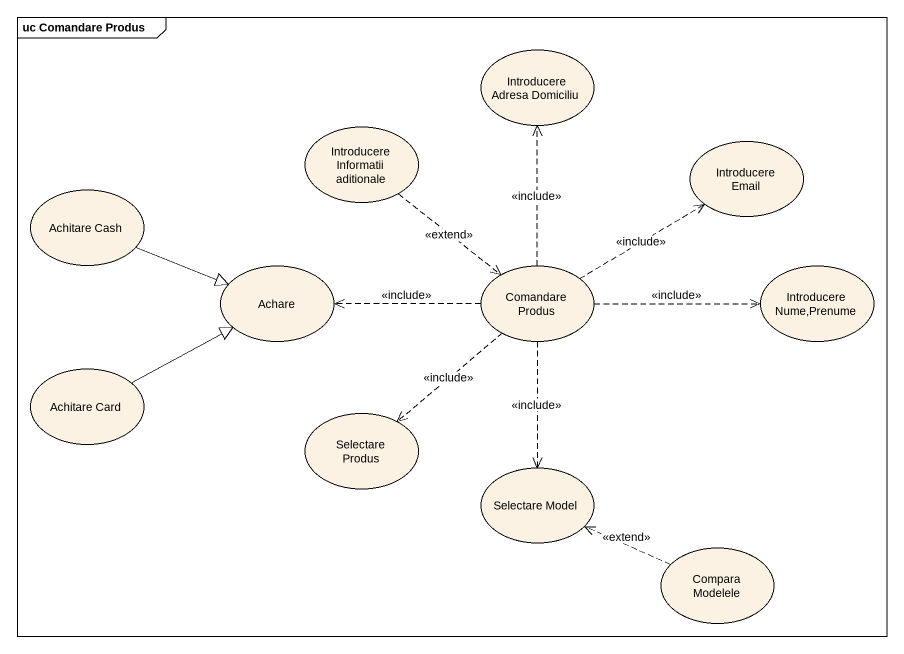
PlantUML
@startuml
mainframe uc Comandare Produs
usecase "Introducere Adresa Domiciliu" as Introducere_Adresa_Domiciliu
usecase "Introducere Informatii aditionale" as Introducere_Informatii
usecase "Introducere Email" as Introducere_Email
usecase "Achitare Cash" as Achitare_Cash
usecase Achare
usecase "Comandare Produs" as Comandare_Produs
usecase "Introducere Nume,Prenume" as Introducere_Nume_Prenume
usecase "Achitare Card" as Achitare_Card
usecase "Selectare Produs" as Selectare_Produs
usecase "Selectare Model" as Selectare_Model
usecase "Compara Modelele" as Compara_Modelele
Introducere_Informatii ..> Comandare_Produs : <<extend>>
Achitare_Cash -right-|> Achare
Comandare_Produs .up.> Introducere_Adresa_Domiciliu : <<include>>
Comandare_Produs .right.> Introducere_Email : <<include>>
Comandare_Produs .left.> Achare : <<include>>
Comandare_Produs .right.> Introducere_Nume_Prenume : <<include>>
Comandare_Produs ..> Selectare_Produs : <<include>>
Comandare_Produs ..> Selectare_Model : <<include>>
Achitare_Card -right-|> Achare
Compara_Modelele .left.> Selectare_Model : <<extend>>
@enduml
